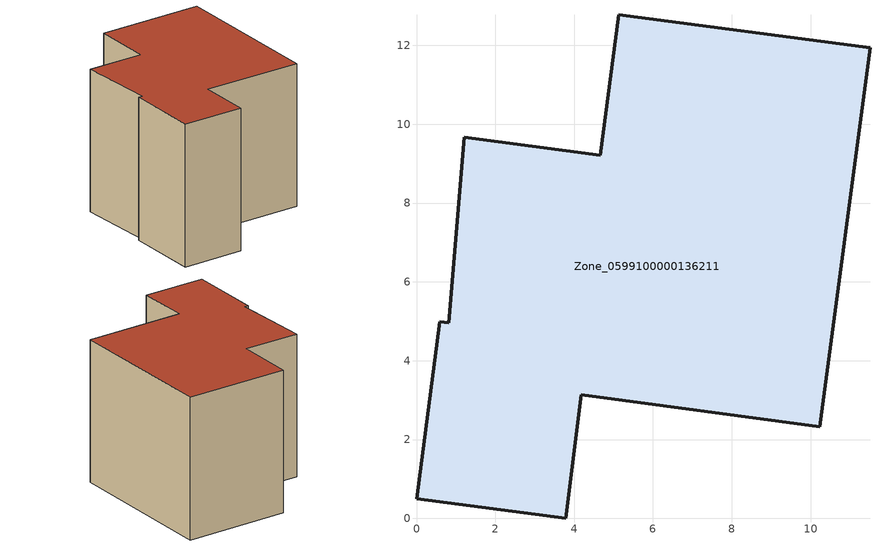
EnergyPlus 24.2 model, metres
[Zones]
Zone_0599100000136211
 floor ground (C_G): 4.18,3.14 3.78,0 0,0.5 0.59,4.99 0.82,4.96 1.22,9.67 4.66,9.22 5.14,12.78 11.51,11.94 10.24,2.33 z0
 wall outside (C_F): 3.78,0 4.18,3.14 10.24,2.33 11.51,11.94 5.14,12.78 4.66,9.22 1.22,9.67 0.82,4.96 0.59,4.99 0,0.5 3.78,0 z0:8.81
 roof outside (C_R): 1.22,9.67 0.82,4.96 0.59,4.99 0,0.5 3.78,0 4.18,3.14 10.24,2.33 11.51,11.94 5.14,12.78 4.66,9.22 z8.81
[BUILDING]
Pand.0599100000136211: North Axis=0; Terrain=City; Loads Convergence Tolerance Value=0.04; Temperature Convergence Tolerance Value=0.4; Solar Distribution=FullExterior; Maximum Number of Warmup Days=25; Minimum Number of Warmup Days=1
[Site:Location]
Rotterdam.The.Hague.AP_ZH_NLD Design_Conditions: Latitude=51.96; Longitude=4.45; Time Zone=1; Elevation=-4.5
[SITE:GROUNDTEMPERATURE:BUILDINGSURFACE]
18, 18, 18, 18, 18, 18, 18, 18, 18, 18, 18, 18
[MATERIAL] Thermal Absorptance=0.9; Solar Absorptance=0.7; Visible Absorptance=0.7
Name | Roughness | Thickness | Conductivity | Density | Specific Heat
G.TC.1946-1964 | MediumSmooth | 0.15 | 1 | 540 | 1210
F.TC.1946-1964 | Rough | 0.3 | 0.857143 | 1920 | 840
R.TC.1946-1964 | MediumRough | 0.2 | 0.235294 | 1500 | 1000
[CONSTRUCTION]
C_G: G.TC.1946-1964
C_F: F.TC.1946-1964
C_R: R.TC.1946-1964
[ZONE]
Zone_0599100000136211: Type=1; Multiplier=1; Ceiling Height=Autocalculate; Volume=Autocalculate; Floor Area=autocalculate; Part of Total Floor Area=Yes
[ZONEINFILTRATION:DESIGNFLOWRATE]
Infil_Zone_0599100000136211: Zone or ZoneList or Space or SpaceList=Zone_0599100000136211; Schedule=AlwaysOn; Design Flow Rate Calculation Method=Flow/Area; Flow Rate per Floor Area=0.003; Constant Term Coefficient=1; Temperature Term Coefficient=0; Velocity Term Coefficient=0; Velocity Squared Term Coefficient=0
[HVACTEMPLATE:ZONE:IDEALLOADSAIRSYSTEM]
Zone_0599100000136211: Maximum Heating Supply Air Temperature=50; Minimum Cooling Supply Air Temperature=13; Maximum Heating Supply Air Humidity Ratio=0.0156; Minimum Cooling Supply Air Humidity Ratio=0.0077; Heating Limit=NoLimit; Cooling Limit=NoLimit; Dehumidification Control Type=ConstantSensibleHeatRatio; Cooling Sensible Heat Ratio=0.7; Dehumidification Setpoint=60; Humidification Control Type=None; Humidification Setpoint=30; Outdoor Air Method=None; Outdoor Air Flow Rate per Person=0.00944; Outdoor Air Flow Rate per Zone Floor Area=0; Outdoor Air Flow Rate per Zone=0; Demand Controlled Ventilation Type=None; Outdoor Air Economizer Type=NoEconomizer; Heat Recovery Type=None; Sensible Heat Recovery Effectiveness=0.7; Latent Heat Recovery Effectiveness=0.65
[ZONECONTROL:THERMOSTAT]
ThermostatControl_Zone_0599100000136211: Zone or ZoneList=Zone_0599100000136211; Control Type Schedule=DualSetpointControlType; Control 1=Thermostat_Zone_0599100000136211; Temperature Difference Between Cutout And Setpoint=0
[THERMOSTATSETPOINT:DUALSETPOINT]
Thermostat_Zone_0599100000136211: Heating Setpoint Temperature Schedule=HeatingSetpoint_Zone_0599100000136211; Cooling Setpoint Temperature Schedule=CoolingSetpoint_Zone_0599100000136211
[SCHEDULE:COMPACT]
HeatingSetpoint_Zone_0599100000136211: Through: 12/31, For: AllDays, Until: 24:00, 21
CoolingSetpoint_Zone_0599100000136211: Through: 12/31, For: AllDays, Until: 24:00, 24
DualSetpointControlType: Through: 12/31, For: AllDays, Until: 24:00, 4
AlwaysOn: Through: 12/31, For: AllDays, Until: 24:00, 1
